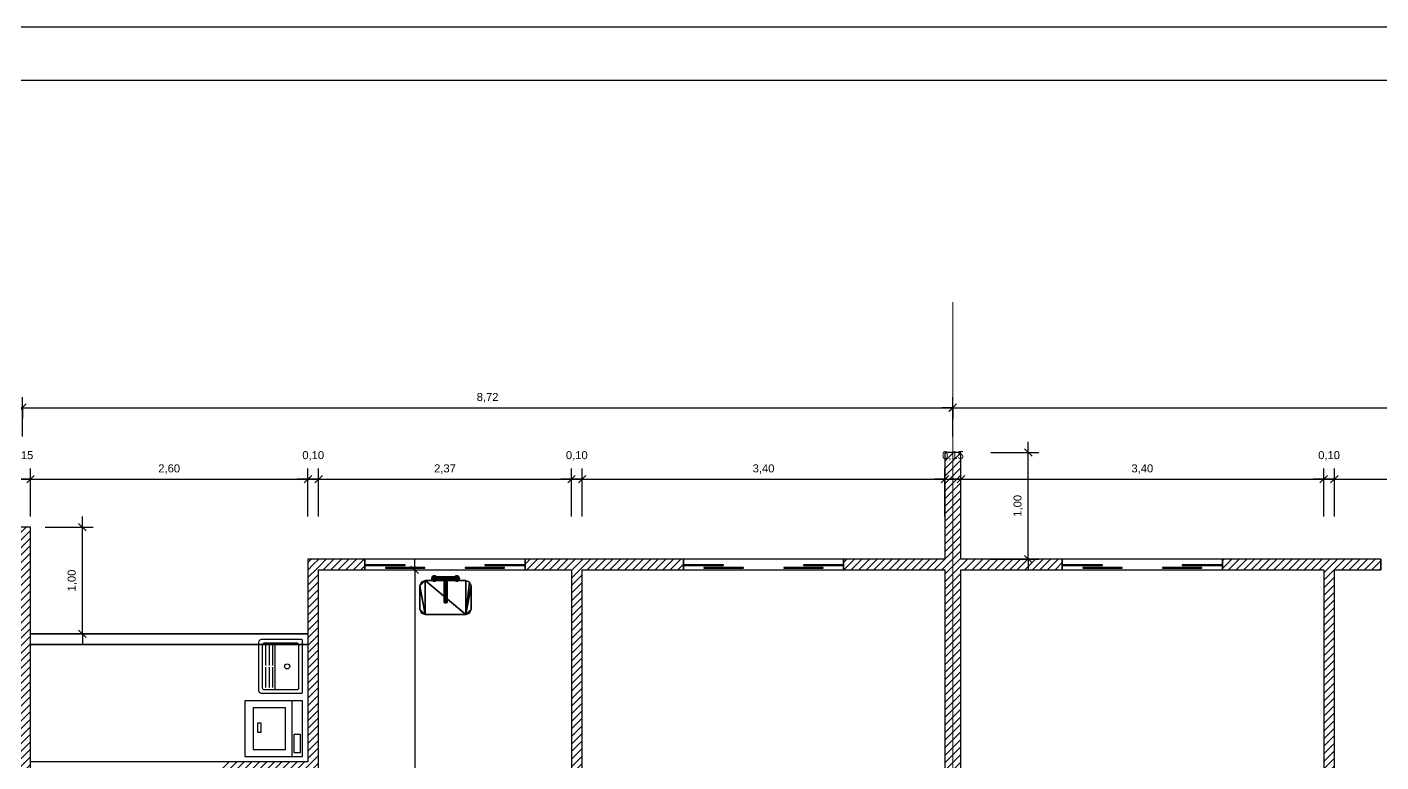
# Model space of a CAD drawing. Header units: metres. Extents: x 49 to 320, y -91 to 27.
# Drawn here: x 282.85 to 295.53, y 7.13 to 14.02 of the extents above; entities that cross this region are included whole.
import ezdxf

# ---------------------------------------------------------------- set-up
doc = ezdxf.new("R2010")
doc.units = ezdxf.units.M
doc.header["$LTSCALE"] = 0.2
for name, color, linetype in [('ARQ-___-___-CTA', 240, 'Continuous'), ('ARQ-___-___-LEG', 3, 'Continuous'), ('ARQ-___-___-VST', 9, 'Continuous'), ('ARQ-ALV', 6, 'Continuous'), ('ARQ-ALV-___-HTC', 13, 'Continuous'), ('ARQ-CXO', 2, 'Continuous'), ('ARQ-DVI', 1, 'Continuous'), ('ARQ-EQP', 24, 'Continuous'), ('ARQ-EQP-___-INT', 7, 'Continuous'), ('ARQ-PIS', 2, 'Continuous')]:
    doc.layers.add(name, color=color, linetype=linetype)
doc.styles.add('REGUA60', font='arial.ttf')
doc.dimstyles.new('Active3D', dxfattribs={"dimtxt": 1.5, "dimasz": 0.01, "dimexe": 2, "dimexo": 3, "dimgap": 0.98, "dimtad": 1, "dimlfac": -1, "dimrnd": 0.005, "dimzin": 0, "dimtxsty": 'REGUA60', "dimblk": 'COTATR', "dimcen": 4, "dimdle": 4, "dimclrt": 2, "dimadec": 0, "dimazin": 0, "dimtfac": 1, "dimtmove": 2, "dimatfit": 2, "dimfxl": 1, "dimarcsym": 0})
pattern_1 = [(45, (316.507574, -5.15138), (-0.03535534, 0.03535534), [])]

# ---------------------------------------------------------------- blocks, each defined once
blk = doc.blocks.new('EQLAV1_2')
at = {"color": 0}
blk.add_lwpolyline([(30.8, -10), (-30.8, -10), (-30.8, -73.5), (30.8, -73.5)], close=True, dxfattribs=at)
at = {"layer": 'ARQ-EQP-___-INT'}
blk.add_line((30.8, -21.3), (-30.8, -21.3), dxfattribs=at)
for points in [[(6.4, -19.6), (26.4, -19.6), (26.4, -12.1), (6.4, -12.1)], [(22.9, -64.6), (22.9, -28.8), (-23, -28.8), (-23, -64.6)], [(4, -59.7), (4, -55.7), (-6, -55.7), (-6, -59.7)]]:
    blk.add_lwpolyline(points, close=True, dxfattribs=at)
blk = doc.blocks.new('SAT13S_2')
at = {"layer": 'ARQ-EQP', "color": 0, "linetype": 'ByBlock'}
blk.add_lwpolyline([(-26.5, -48.5), (26.5, -48.5, 0.414214), (29.5, -45.5), (29.5, -1, 0.414214), (28.5, 0), (-28.5, 0, 0.414214), (-29.5, -1), (-29.5, -45.5, 0.414214)], format="xyb", close=True, dxfattribs=at)
at = {"layer": 'ARQ-EQP-___-INT'}
for points in [[(25.5, -27.7), (25.5, -6, 0.414214), (23.5, -4), (-23.5, -4, 0.414214), (-25.5, -6), (-25.5, -27.7)], [(-25.5, -27.8), (-25.5, -29.7, 0.414214), (-24.5, -30.6), (-23.2, -30.6), (23.1, -30.6), (24.5, -30.6, 0.414214), (25.5, -29.7), (25.5, -27.8)], [(-25.5, -30.5), (-25.5, -42.5, 0.414214), (-23.5, -44.5)], [(-23.5, -44.5), (23.5, -44.5, 0.414214), (25.5, -42.5), (25.5, -30.5, 0.414214)], [(-23.2, -33), (-0.9, -33, 0.414214)], [(-23.2, -37), (-0.9, -37, 0.414214)], [(-23.2, -41), (-0.9, -41, 0.414214)], [(0.8, -33), (23.1, -33, 0.414214)], [(0.8, -37), (23.1, -37, 0.414214)], [(0.8, -41), (23.1, -41, 0.414214)]]:
    blk.add_lwpolyline(points, format="xyb", dxfattribs=at)
blk.add_circle((0, -17), 2.8, dxfattribs=at)
blk = doc.blocks.new('MCCUB1_3')
at = {"color": 254}
mesh = blk.add_polyface(dxfattribs=at)
corners = [(-24, -37, 70), (-22.5, -40.5, 70), (-19, -42, 70), (-24, -15, 70), (-22.5, -11.5, 70), (-19, -10, 70), (19, -10, 70), (19, -42, 70), (24, -15, 70), (24, -37, 70), (22.5, -40.5, 70), (22.5, -11.5, 70), (-24, -37, 85), (-22.5, -40.5, 85), (-19, -42, 85), (19, -42, 85), (22.5, -40.5, 85), (24, -37, 85), (24, -15, 85), (22.5, -11.5, 85), (19, -10, 85), (-19, -10, 85), (-22.5, -11.5, 85), (-24, -15, 85)]
mesh.append_faces([[corners[k] for k in face] for face in [(9, 7, 10), (6, 8, 11)]], dxfattribs={"vtx0": -1, "color": 254})
mesh.append_faces([[corners[k] for k in face] for face in [(0, 2, 3), (3, 2, 4), (4, 2, 5), (5, 2, 6), (8, 7, 9)]], dxfattribs={"vtx0": -1, "vtx1": -1, "color": 254})
mesh.append_faces([[corners[k] for k in face] for face in [(6, 7, 8)]], dxfattribs={"vtx0": -1, "vtx1": -1, "vtx2": -1, "color": 254})
mesh.append_faces([[corners[k] for k in face] for face in [(6, 2, 7)]], dxfattribs={"vtx0": -1, "vtx2": -1, "color": 254})
mesh.append_faces([[corners[k] for k in face] for face in [(12, 13, 0), (13, 14, 1), (14, 15, 2), (15, 16, 7), (16, 17, 10), (17, 18, 9), (18, 19, 8), (19, 20, 11), (20, 21, 6), (21, 22, 5), (22, 23, 4), (23, 12, 3)]], dxfattribs={"vtx1": -1, "color": 254})
mesh.append_faces([[corners[k] for k in face] for face in [(0, 1, 2), (13, 1, 0), (14, 2, 1), (15, 7, 2), (16, 10, 7), (17, 9, 10), (18, 8, 9), (19, 11, 8), (20, 6, 11), (21, 5, 6), (22, 4, 5), (23, 3, 4), (12, 0, 3)]], dxfattribs={"vtx2": -1, "color": 254})
mesh = blk.add_polyface(dxfattribs=at)
corners = [(-1.4, -30.5, 100.3), (-1.4, -30.5, 95.5), (-0.1, -31.3, 95.5), (-0.1, -31.3, 100.6), (-1.4, -29, 99.7), (-1.4, -29, 95.5), (-0.1, -28.3, 99.4), (-0.1, -28.3, 95.5), (1.2, -29, 99.7), (1.2, -29, 95.5), (1.2, -30.5, 100.3), (1.2, -30.5, 95.5), (-1.4, -27.2, 103.6), (-0.1, -27.5, 104.3), (-1.4, -26.6, 102.1), (-0.1, -26.3, 101.3), (1.2, -26.6, 102.1), (1.2, -27.2, 103.6), (-1.4, -10.6, 103.6), (-0.1, -10.3, 104.3), (-1.4, -11.2, 102.1), (-0.1, -11.5, 101.3), (1.2, -11.2, 102.1), (1.2, -10.6, 103.6), (-1.4, -7.6, 100.5), (-0.1, -7, 101), (-1.4, -8.6, 99.5), (-0.1, -9.2, 98.9), (1.2, -8.6, 99.5), (1.2, -7.6, 100.5), (-12.1, -6.6, 100), (-12.1, -7.3, 101.3), (11.9, -7.3, 101.3), (11.9, -6.6, 100), (-12.1, -7.4, 98.7), (11.9, -7.4, 98.7), (-12.1, -8.9, 98.7), (11.9, -8.9, 98.7), (-12.1, -9.6, 100), (11.9, -9.6, 100), (-12.1, -8.8, 101.3), (11.9, -8.8, 101.3), (12.5, -6.6, 106.9), (11.2, -5.7, 106.9), (9.7, -5.7, 106.9), (8.4, -6.6, 106.9), (7.9, -8.1, 106.9), (8.4, -9.6, 106.9), (9.6, -10.5, 106.9), (12.4, -9.6, 106.9), (11.2, -10.5, 106.9), (12.9, -8.1, 106.9), (12.5, -6.6, 101.9), (11.2, -5.7, 101.9), (9.7, -5.7, 101.9), (8.4, -6.6, 101.9), (7.9, -8.1, 101.9), (8.4, -9.6, 101.9), (9.6, -10.5, 101.9), (11.2, -10.5, 101.9), (12.4, -9.6, 101.9), (12.9, -8.1, 101.9), (-8.1, -8.1, 101.9), (-8.5, -6.6, 101.9), (-8.5, -6.6, 106.9), (-8.1, -8.1, 106.9), (-8.6, -9.6, 101.9), (-8.6, -9.6, 106.9), (-9.8, -10.5, 101.9), (-9.8, -10.5, 106.9), (-11.4, -10.5, 101.9), (-11.4, -10.5, 106.9), (-12.6, -9.6, 101.9), (-12.6, -9.6, 106.9), (-13.1, -8.1, 101.9), (-13.1, -8.1, 106.9), (-12.6, -6.6, 101.9), (-12.6, -6.6, 106.9), (-11.3, -5.7, 101.9), (-11.3, -5.7, 106.9), (-9.8, -5.7, 101.9), (-9.8, -5.7, 106.9)]
mesh.append_faces([[corners[k] for k in face] for face in [(30, 31, 32, 33), (34, 30, 33, 35), (36, 34, 35, 37), (38, 36, 37, 39), (40, 38, 39, 41), (31, 40, 41, 32), (52, 53, 43, 42), (53, 54, 44, 43), (54, 55, 45, 44), (55, 56, 46, 45), (56, 57, 47, 46), (57, 58, 48, 47), (58, 59, 50, 48), (59, 60, 49, 50), (60, 61, 51, 49), (61, 52, 42, 51), (62, 63, 64, 65), (66, 62, 65, 67), (68, 66, 67, 69), (70, 68, 69, 71), (72, 70, 71, 73), (74, 72, 73, 75), (76, 74, 75, 77), (78, 76, 77, 79), (80, 78, 79, 81), (63, 80, 81, 64)]], dxfattribs={"color": 254})
mesh.append_faces([[corners[k] for k in face] for face in [(32, 37, 35, 33), (49, 48, 50), (42, 49, 51), (64, 67, 65), (67, 71, 69)]], dxfattribs={"vtx0": -1, "color": 254})
mesh.append_faces([[corners[k] for k in face] for face in [(32, 39, 37), (42, 44, 45), (42, 45, 46), (42, 46, 47), (42, 47, 48), (64, 73, 71), (64, 75, 73), (64, 77, 75), (64, 79, 77)]], dxfattribs={"vtx0": -1, "vtx2": -1, "color": 254})
mesh.append_faces([[corners[k] for k in face] for face in [(24, 18, 19, 25), (26, 20, 18, 24), (27, 21, 20, 26), (28, 22, 21, 27), (29, 23, 22, 28), (25, 19, 23, 29)]], dxfattribs={"vtx1": -1, "color": 254})
mesh.append_faces([[corners[k] for k in face] for face in [(36, 38, 31)]], dxfattribs={"vtx1": -1, "vtx2": -1, "color": 254})
mesh.append_faces([[corners[k] for k in face] for face in [(12, 0, 3, 13), (14, 4, 0, 12), (15, 6, 4, 14), (16, 8, 6, 15), (17, 10, 8, 16), (13, 3, 10, 17), (18, 12, 13, 19), (20, 14, 12, 18), (21, 15, 14, 20), (22, 16, 15, 21), (23, 17, 16, 22), (19, 13, 17, 23)]], dxfattribs={"vtx1": -1, "vtx3": -1, "color": 254})
mesh.append_faces([[corners[k] for k in face] for face in [(32, 41, 39), (30, 34, 36, 31), (38, 40, 31), (42, 43, 44), (64, 81, 79)]], dxfattribs={"vtx2": -1, "color": 254})
mesh.append_faces([[corners[k] for k in face] for face in [(0, 1, 2, 3), (4, 5, 1, 0), (6, 7, 5, 4), (8, 9, 7, 6), (10, 11, 9, 8), (3, 2, 11, 10)]], dxfattribs={"vtx3": -1, "color": 254})
blk = doc.blocks.new('COTATR')
at = {"color": 6}
blk.add_line((-71, -71), (71, 71), dxfattribs=at)
at = {"color": 0, "linetype": 'ByBlock'}
blk.add_line((0, 0), (200, 0), dxfattribs=at)
blk = doc.blocks.new('*D704')
at = {"layer": 'ARQ-___-___-CTA', "color": 0, "lineweight": -2, "transparency": 16777216}
for p, q in [((282.729, 9.785), (282.878, 9.785)), ((282.879, 9.435), (282.879, 9.885))]:
    blk.add_line(p, q, dxfattribs=at)
at = {"layer": 'Defpoints', "color": 0, "transparency": 16777216}
for p in [(282.879, 9.785), (282.729, 9.285), (282.879, 9.285)]:
    blk.add_point(p, dxfattribs=at)
at = {"layer": 'ARQ-___-___-CTA', "color": 0, "lineweight": -2, "transparency": 16777216, "xscale": 0.0005, "yscale": 0.0005, "zscale": 0.0005, "rotation": 180}
blk.add_blockref('COTATR', (282.729, 9.785), dxfattribs=at)
at = {"layer": 'ARQ-___-___-CTA', "color": 0, "lineweight": -2, "transparency": 16777216, "xscale": 0.0005, "yscale": 0.0005, "zscale": 0.0005}
blk.add_blockref('COTATR', (282.879, 9.785), dxfattribs=at)
at = {"layer": 'ARQ-___-___-CTA', "color": 2, "transparency": 16777216, "insert": (282.804, 10.003), "char_height": 0.075, "attachment_point": 5, "style": 'REGUA60'}
blk.add_mtext('0,15', dxfattribs=at)
blk = doc.blocks.new('*D705')
at = {"layer": 'ARQ-___-___-CTA', "color": 0, "lineweight": -2, "transparency": 16777216}
for p, q in [((282.879, 9.785), (285.478, 9.785)), ((285.479, 9.435), (285.479, 9.885))]:
    blk.add_line(p, q, dxfattribs=at)
at = {"layer": 'Defpoints', "color": 0, "transparency": 16777216}
for p in [(285.479, 9.785), (282.879, 9.285), (285.479, 9.285)]:
    blk.add_point(p, dxfattribs=at)
at = {"layer": 'ARQ-___-___-CTA', "color": 0, "lineweight": -2, "transparency": 16777216, "xscale": 0.0005, "yscale": 0.0005, "zscale": 0.0005, "rotation": 180}
blk.add_blockref('COTATR', (282.879, 9.785), dxfattribs=at)
at = {"layer": 'ARQ-___-___-CTA', "color": 0, "lineweight": -2, "transparency": 16777216, "xscale": 0.0005, "yscale": 0.0005, "zscale": 0.0005}
blk.add_blockref('COTATR', (285.479, 9.785), dxfattribs=at)
at = {"layer": 'ARQ-___-___-CTA', "color": 2, "transparency": 16777216, "insert": (284.179, 9.879), "char_height": 0.075, "attachment_point": 5, "style": 'REGUA60'}
blk.add_mtext('2,60', dxfattribs=at)
blk = doc.blocks.new('*D706')
at = {"layer": 'ARQ-___-___-CTA', "color": 0, "lineweight": -2, "transparency": 16777216}
for p, q in [((285.479, 9.785), (285.578, 9.785)), ((285.579, 9.435), (285.579, 9.885))]:
    blk.add_line(p, q, dxfattribs=at)
at = {"layer": 'Defpoints', "color": 0, "transparency": 16777216}
for p in [(285.579, 9.785), (285.479, 9.285), (285.579, 9.285)]:
    blk.add_point(p, dxfattribs=at)
at = {"layer": 'ARQ-___-___-CTA', "color": 0, "lineweight": -2, "transparency": 16777216, "xscale": 0.0005, "yscale": 0.0005, "zscale": 0.0005, "rotation": 180}
blk.add_blockref('COTATR', (285.479, 9.785), dxfattribs=at)
at = {"layer": 'ARQ-___-___-CTA', "color": 0, "lineweight": -2, "transparency": 16777216, "xscale": 0.0005, "yscale": 0.0005, "zscale": 0.0005}
blk.add_blockref('COTATR', (285.579, 9.785), dxfattribs=at)
at = {"layer": 'ARQ-___-___-CTA', "color": 2, "transparency": 16777216, "insert": (285.529, 10.003), "char_height": 0.075, "attachment_point": 5, "style": 'REGUA60'}
blk.add_mtext('0,10', dxfattribs=at)
blk = doc.blocks.new('*D707')
at = {"layer": 'ARQ-___-___-CTA', "color": 0, "lineweight": -2, "transparency": 16777216}
for p, q in [((285.579, 9.785), (287.948, 9.785)), ((287.949, 9.435), (287.949, 9.885))]:
    blk.add_line(p, q, dxfattribs=at)
at = {"layer": 'Defpoints', "color": 0, "transparency": 16777216}
for p in [(287.949, 9.785), (285.579, 9.285), (287.949, 9.285)]:
    blk.add_point(p, dxfattribs=at)
at = {"layer": 'ARQ-___-___-CTA', "color": 0, "lineweight": -2, "transparency": 16777216, "xscale": 0.0005, "yscale": 0.0005, "zscale": 0.0005, "rotation": 180}
blk.add_blockref('COTATR', (285.579, 9.785), dxfattribs=at)
at = {"layer": 'ARQ-___-___-CTA', "color": 0, "lineweight": -2, "transparency": 16777216, "xscale": 0.0005, "yscale": 0.0005, "zscale": 0.0005}
blk.add_blockref('COTATR', (287.949, 9.785), dxfattribs=at)
at = {"layer": 'ARQ-___-___-CTA', "color": 2, "transparency": 16777216, "insert": (286.764, 9.879), "char_height": 0.075, "attachment_point": 5, "style": 'REGUA60'}
blk.add_mtext('2,37', dxfattribs=at)
blk = doc.blocks.new('*D708')
at = {"layer": 'ARQ-___-___-CTA', "color": 0, "lineweight": -2, "transparency": 16777216}
for p, q in [((287.949, 9.785), (288.048, 9.785)), ((288.049, 9.435), (288.049, 9.885))]:
    blk.add_line(p, q, dxfattribs=at)
at = {"layer": 'Defpoints', "color": 0, "transparency": 16777216}
for p in [(288.049, 9.785), (287.949, 9.285), (288.049, 9.285)]:
    blk.add_point(p, dxfattribs=at)
at = {"layer": 'ARQ-___-___-CTA', "color": 0, "lineweight": -2, "transparency": 16777216, "xscale": 0.0005, "yscale": 0.0005, "zscale": 0.0005, "rotation": 180}
blk.add_blockref('COTATR', (287.949, 9.785), dxfattribs=at)
at = {"layer": 'ARQ-___-___-CTA', "color": 0, "lineweight": -2, "transparency": 16777216, "xscale": 0.0005, "yscale": 0.0005, "zscale": 0.0005}
blk.add_blockref('COTATR', (288.049, 9.785), dxfattribs=at)
at = {"layer": 'ARQ-___-___-CTA', "color": 2, "transparency": 16777216, "insert": (287.999, 10.003), "char_height": 0.075, "attachment_point": 5, "style": 'REGUA60'}
blk.add_mtext('0,10', dxfattribs=at)
blk = doc.blocks.new('*D709')
at = {"layer": 'ARQ-___-___-CTA', "color": 0, "lineweight": -2, "transparency": 16777216}
for p, q in [((288.049, 9.785), (291.448, 9.785)), ((291.449, 9.435), (291.449, 9.885))]:
    blk.add_line(p, q, dxfattribs=at)
at = {"layer": 'Defpoints', "color": 0, "transparency": 16777216}
for p in [(291.449, 9.785), (288.049, 9.285), (291.449, 9.285)]:
    blk.add_point(p, dxfattribs=at)
at = {"layer": 'ARQ-___-___-CTA', "color": 0, "lineweight": -2, "transparency": 16777216, "xscale": 0.0005, "yscale": 0.0005, "zscale": 0.0005, "rotation": 180}
blk.add_blockref('COTATR', (288.049, 9.785), dxfattribs=at)
at = {"layer": 'ARQ-___-___-CTA', "color": 0, "lineweight": -2, "transparency": 16777216, "xscale": 0.0005, "yscale": 0.0005, "zscale": 0.0005}
blk.add_blockref('COTATR', (291.449, 9.785), dxfattribs=at)
at = {"layer": 'ARQ-___-___-CTA', "color": 2, "transparency": 16777216, "insert": (289.749, 9.879), "char_height": 0.075, "attachment_point": 5, "style": 'REGUA60'}
blk.add_mtext('3,40', dxfattribs=at)
blk = doc.blocks.new('*D710')
at = {"layer": 'ARQ-___-___-CTA', "color": 0, "lineweight": -2, "transparency": 16777216}
for p, q in [((291.449, 9.785), (291.598, 9.785)), ((291.599, 9.435), (291.599, 9.885))]:
    blk.add_line(p, q, dxfattribs=at)
at = {"layer": 'Defpoints', "color": 0, "transparency": 16777216}
for p in [(291.599, 9.785), (291.449, 9.285), (291.599, 9.285)]:
    blk.add_point(p, dxfattribs=at)
at = {"layer": 'ARQ-___-___-CTA', "color": 0, "lineweight": -2, "transparency": 16777216, "xscale": 0.0005, "yscale": 0.0005, "zscale": 0.0005, "rotation": 180}
blk.add_blockref('COTATR', (291.449, 9.785), dxfattribs=at)
at = {"layer": 'ARQ-___-___-CTA', "color": 0, "lineweight": -2, "transparency": 16777216, "xscale": 0.0005, "yscale": 0.0005, "zscale": 0.0005}
blk.add_blockref('COTATR', (291.599, 9.785), dxfattribs=at)
at = {"layer": 'ARQ-___-___-CTA', "color": 2, "transparency": 16777216, "insert": (291.524, 10.003), "char_height": 0.075, "attachment_point": 5, "style": 'REGUA60'}
blk.add_mtext('0,15', dxfattribs=at)
blk = doc.blocks.new('*D711')
at = {"layer": 'ARQ-___-___-CTA', "color": 0, "lineweight": -2, "transparency": 16777216}
for p, q in [((291.599, 9.785), (294.998, 9.785)), ((294.999, 9.435), (294.999, 9.885))]:
    blk.add_line(p, q, dxfattribs=at)
at = {"layer": 'Defpoints', "color": 0, "transparency": 16777216}
for p in [(294.999, 9.785), (291.599, 9.285), (294.999, 9.285)]:
    blk.add_point(p, dxfattribs=at)
at = {"layer": 'ARQ-___-___-CTA', "color": 0, "lineweight": -2, "transparency": 16777216, "xscale": 0.0005, "yscale": 0.0005, "zscale": 0.0005, "rotation": 180}
blk.add_blockref('COTATR', (291.599, 9.785), dxfattribs=at)
at = {"layer": 'ARQ-___-___-CTA', "color": 0, "lineweight": -2, "transparency": 16777216, "xscale": 0.0005, "yscale": 0.0005, "zscale": 0.0005}
blk.add_blockref('COTATR', (294.999, 9.785), dxfattribs=at)
at = {"layer": 'ARQ-___-___-CTA', "color": 2, "transparency": 16777216, "insert": (293.299, 9.879), "char_height": 0.075, "attachment_point": 5, "style": 'REGUA60'}
blk.add_mtext('3,40', dxfattribs=at)
blk = doc.blocks.new('*D712')
at = {"layer": 'ARQ-___-___-CTA', "color": 0, "lineweight": -2, "transparency": 16777216}
for p, q in [((294.999, 9.785), (295.098, 9.785)), ((295.099, 9.435), (295.099, 9.885))]:
    blk.add_line(p, q, dxfattribs=at)
at = {"layer": 'Defpoints', "color": 0, "transparency": 16777216}
for p in [(295.099, 9.785), (294.999, 9.285), (295.099, 9.285)]:
    blk.add_point(p, dxfattribs=at)
at = {"layer": 'ARQ-___-___-CTA', "color": 0, "lineweight": -2, "transparency": 16777216, "xscale": 0.0005, "yscale": 0.0005, "zscale": 0.0005, "rotation": 180}
blk.add_blockref('COTATR', (294.999, 9.785), dxfattribs=at)
at = {"layer": 'ARQ-___-___-CTA', "color": 0, "lineweight": -2, "transparency": 16777216, "xscale": 0.0005, "yscale": 0.0005, "zscale": 0.0005}
blk.add_blockref('COTATR', (295.099, 9.785), dxfattribs=at)
at = {"layer": 'ARQ-___-___-CTA', "color": 2, "transparency": 16777216, "insert": (295.049, 10.003), "char_height": 0.075, "attachment_point": 5, "style": 'REGUA60'}
blk.add_mtext('0,10', dxfattribs=at)
blk = doc.blocks.new('*D713')
at = {"layer": 'ARQ-___-___-CTA', "color": 0, "lineweight": -2, "transparency": 16777216}
for p, q in [((295.099, 9.785), (297.468, 9.785)), ((297.469, 9.435), (297.469, 9.885))]:
    blk.add_line(p, q, dxfattribs=at)
at = {"layer": 'Defpoints', "color": 0, "transparency": 16777216}
for p in [(297.469, 9.785), (295.099, 9.285), (297.469, 9.285)]:
    blk.add_point(p, dxfattribs=at)
at = {"layer": 'ARQ-___-___-CTA', "color": 0, "lineweight": -2, "transparency": 16777216, "xscale": 0.0005, "yscale": 0.0005, "zscale": 0.0005, "rotation": 180}
blk.add_blockref('COTATR', (295.099, 9.785), dxfattribs=at)
at = {"layer": 'ARQ-___-___-CTA', "color": 0, "lineweight": -2, "transparency": 16777216, "xscale": 0.0005, "yscale": 0.0005, "zscale": 0.0005}
blk.add_blockref('COTATR', (297.469, 9.785), dxfattribs=at)
at = {"layer": 'ARQ-___-___-CTA', "color": 2, "transparency": 16777216, "insert": (296.284, 9.879), "char_height": 0.075, "attachment_point": 5, "style": 'REGUA60'}
blk.add_mtext('2,37', dxfattribs=at)
blk = doc.blocks.new('*D751')
at = {"layer": 'ARQ-___-___-CTA', "color": 0, "lineweight": -2, "transparency": 16777216}
for p, q in [((291.88, 10.035), (292.33, 10.035)), ((292.23, 9.035), (292.23, 10.034)), ((291.88, 9.035), (292.33, 9.035))]:
    blk.add_line(p, q, dxfattribs=at)
at = {"layer": 'Defpoints', "color": 0, "transparency": 16777216}
for p in [(291.73, 10.035), (292.23, 10.035), (291.73, 9.035)]:
    blk.add_point(p, dxfattribs=at)
at = {"layer": 'ARQ-___-___-CTA', "color": 0, "lineweight": -2, "transparency": 16777216, "xscale": 0.0005, "yscale": 0.0005, "zscale": 0.0005}
for p, rotation in [((292.23, 10.035), 90), ((292.23, 9.035), 270)]:
    blk.add_blockref('COTATR', p, dxfattribs=dict(at, rotation=rotation))
at = {"layer": 'ARQ-___-___-CTA', "color": 2, "transparency": 16777216, "insert": (292.136, 9.535), "char_height": 0.075, "attachment_point": 5, "rotation": 90, "style": 'REGUA60'}
blk.add_mtext('1,00', dxfattribs=at)
blk = doc.blocks.new('*D754')
at = {"layer": 'ARQ-___-___-CTA', "color": 0, "lineweight": -2, "transparency": 16777216}
for p, q in [((283.016, 9.335), (283.466, 9.335)), ((283.366, 8.335), (283.366, 9.334)), ((283.016, 8.335), (283.466, 8.335))]:
    blk.add_line(p, q, dxfattribs=at)
at = {"layer": 'Defpoints', "color": 0, "transparency": 16777216}
for p in [(282.866, 9.335), (283.366, 9.335), (282.866, 8.335)]:
    blk.add_point(p, dxfattribs=at)
at = {"layer": 'ARQ-___-___-CTA', "color": 0, "lineweight": -2, "transparency": 16777216, "xscale": 0.0005, "yscale": 0.0005, "zscale": 0.0005}
for p, rotation in [((283.366, 9.335), 90), ((283.366, 8.335), 270)]:
    blk.add_blockref('COTATR', p, dxfattribs=dict(at, rotation=rotation))
at = {"layer": 'ARQ-___-___-CTA', "color": 2, "transparency": 16777216, "insert": (283.272, 8.835), "char_height": 0.075, "attachment_point": 5, "rotation": 90, "style": 'REGUA60'}
blk.add_mtext('1,00', dxfattribs=at)
blk = doc.blocks.new('*D755')
at = {"layer": 'ARQ-___-___-CTA', "color": 0, "lineweight": -2, "transparency": 16777216}
for p, q in [((286.13, 8.935), (286.58, 8.935)), ((286.48, 8.934), (286.48, 6.08)), ((286.48, 2.135), (286.48, 5.787)), ((286.13, 2.135), (286.58, 2.135))]:
    blk.add_line(p, q, dxfattribs=at)
at = {"layer": 'Defpoints', "color": 0, "transparency": 16777216}
for p in [(285.98, 8.935), (286.48, 8.935), (285.98, 2.135)]:
    blk.add_point(p, dxfattribs=at)
at = {"layer": 'ARQ-___-___-CTA', "color": 0, "lineweight": -2, "transparency": 16777216, "xscale": 0.0005, "yscale": 0.0005, "zscale": 0.0005}
for p, rotation in [((286.48, 8.935), 90), ((286.48, 2.135), 270)]:
    blk.add_blockref('COTATR', p, dxfattribs=dict(at, rotation=rotation))
at = {"layer": 'ARQ-___-___-CTA', "color": 2, "transparency": 16777216, "insert": (286.48, 5.934), "char_height": 0.075, "attachment_point": 5, "rotation": 90, "style": 'REGUA60'}
blk.add_mtext('6,80', dxfattribs=at)
blk = doc.blocks.new('*D761')
at = {"layer": 'ARQ-___-___-LEG', "color": 0, "lineweight": -2, "transparency": 16777216}
for p, q in [((274.084, 10.185), (274.084, 10.554)), ((274.084, 10.454), (282.803, 10.454)), ((282.804, 10.444), (282.804, 10.354))]:
    blk.add_line(p, q, dxfattribs=at)
at = {"layer": 'Defpoints', "color": 0, "transparency": 16777216}
for p in [(282.804, 10.594), (282.804, 10.454), (274.084, 10.035)]:
    blk.add_point(p, dxfattribs=at)
at = {"layer": 'ARQ-___-___-LEG', "color": 0, "lineweight": -2, "transparency": 16777216, "xscale": 0.0005, "yscale": 0.0005, "zscale": 0.0005, "rotation": 180}
blk.add_blockref('COTATR', (274.084, 10.454), dxfattribs=at)
at = {"layer": 'ARQ-___-___-LEG', "color": 0, "lineweight": -2, "transparency": 16777216, "xscale": 0.0005, "yscale": 0.0005, "zscale": 0.0005}
blk.add_blockref('COTATR', (282.804, 10.454), dxfattribs=at)
at = {"layer": 'ARQ-___-___-LEG', "color": 2, "transparency": 16777216, "insert": (278.444, 10.548), "char_height": 0.075, "attachment_point": 5, "style": 'REGUA60'}
blk.add_mtext('8,72', dxfattribs=at)
blk = doc.blocks.new('*D758')
at = {"layer": 'ARQ-___-___-LEG', "color": 0, "lineweight": -2, "transparency": 16777216}
for p, q in [((282.803, 10.185), (282.803, 10.554)), ((282.803, 10.454), (291.522, 10.454)), ((291.523, 10.444), (291.523, 10.354))]:
    blk.add_line(p, q, dxfattribs=at)
at = {"layer": 'Defpoints', "color": 0, "transparency": 16777216}
for p in [(291.523, 10.594), (291.523, 10.454), (282.803, 10.035)]:
    blk.add_point(p, dxfattribs=at)
at = {"layer": 'ARQ-___-___-LEG', "color": 0, "lineweight": -2, "transparency": 16777216, "xscale": 0.0005, "yscale": 0.0005, "zscale": 0.0005, "rotation": 180}
blk.add_blockref('COTATR', (282.803, 10.454), dxfattribs=at)
at = {"layer": 'ARQ-___-___-LEG', "color": 0, "lineweight": -2, "transparency": 16777216, "xscale": 0.0005, "yscale": 0.0005, "zscale": 0.0005}
blk.add_blockref('COTATR', (291.523, 10.454), dxfattribs=at)
at = {"layer": 'ARQ-___-___-LEG', "color": 2, "transparency": 16777216, "insert": (287.163, 10.548), "char_height": 0.075, "attachment_point": 5, "style": 'REGUA60'}
blk.add_mtext('8,72', dxfattribs=at)
blk = doc.blocks.new('*D759')
at = {"layer": 'ARQ-___-___-LEG', "color": 0, "lineweight": -2, "transparency": 16777216}
for p, q in [((291.522, 10.185), (291.522, 10.554)), ((291.522, 10.454), (300.241, 10.454)), ((300.242, 10.444), (300.242, 10.354))]:
    blk.add_line(p, q, dxfattribs=at)
at = {"layer": 'Defpoints', "color": 0, "transparency": 16777216}
for p in [(300.242, 10.594), (300.242, 10.454), (291.522, 10.035)]:
    blk.add_point(p, dxfattribs=at)
at = {"layer": 'ARQ-___-___-LEG', "color": 0, "lineweight": -2, "transparency": 16777216, "xscale": 0.0005, "yscale": 0.0005, "zscale": 0.0005, "rotation": 180}
blk.add_blockref('COTATR', (291.522, 10.454), dxfattribs=at)
at = {"layer": 'ARQ-___-___-LEG', "color": 0, "lineweight": -2, "transparency": 16777216, "xscale": 0.0005, "yscale": 0.0005, "zscale": 0.0005}
blk.add_blockref('COTATR', (300.242, 10.454), dxfattribs=at)
at = {"layer": 'ARQ-___-___-LEG', "color": 2, "transparency": 16777216, "insert": (295.882, 10.548), "char_height": 0.075, "attachment_point": 5, "style": 'REGUA60'}
blk.add_mtext('8,72', dxfattribs=at)

msp = doc.modelspace()

# ---------------------------------------------------------------- hatches: boundary and pattern name
at = {"layer": 'ARQ-ALV-___-HTC'}
h = msp.add_hatch(dxfattribs=at)
h.set_pattern_fill('_U', color=256, scale=0.05, angle=45, style=0, pattern_type=0)
h.set_pattern_definition(pattern_1)
h.paths.add_polyline_path([(291.599, 1.035), (291.599, 10.035), (291.449, 10.035), (291.449, 1.035)])
h = msp.add_hatch(dxfattribs=at)
h.set_pattern_fill('_U', color=256, scale=0.05, angle=45, style=0, pattern_type=0)
h.set_pattern_definition(pattern_1)
h.paths.add_polyline_path([(282.879, 1.035), (282.879, 9.335), (282.729, 9.335), (282.729, 1.035)])
h = msp.add_hatch(dxfattribs=at)
h.set_pattern_fill('_U', color=256, scale=0.05, angle=45, style=0, pattern_type=0)
h.set_pattern_definition(pattern_1)
h.paths.add_polyline_path([(285.479, 3.115), (285.579, 3.115), (285.579, 6.055), (285.479, 6.055)])
h.paths.add_polyline_path([(285.579, 6.935), (285.579, 8.935), (285.479, 9.035), (285.479, 6.935)])
h.paths.add_polyline_path([(285.479, 2.235), (285.479, 2.035), (285.579, 2.135), (285.579, 2.235)])
h = msp.add_hatch(dxfattribs=at)
h.set_pattern_fill('_U', color=256, scale=0.05, angle=45, style=0, pattern_type=0)
h.set_pattern_definition(pattern_1)
h.paths.add_polyline_path([(290.499, 8.935), (291.449, 8.935), (291.449, 9.035), (290.499, 9.035)])
h.paths.add_polyline_path([(288.999, 8.935), (288.999, 9.035), (287.514, 9.035), (287.514, 8.935)])
h.paths.add_polyline_path([(286.014, 8.935), (286.014, 9.035), (285.479, 9.035), (285.579, 8.935)])
h = msp.add_hatch(dxfattribs=at)
h.set_pattern_fill('_U', color=256, scale=0.05, angle=45, style=0, pattern_type=0)
h.set_pattern_definition(pattern_1)
h.paths.add_polyline_path([(291.599, 9.035), (291.599, 8.935), (292.549, 8.935), (292.549, 9.035)])
h.paths.add_polyline_path([(297.034, 9.035), (297.034, 8.935), (297.469, 8.935), (297.569, 9.035)])
h.paths.add_polyline_path([(295.534, 9.035), (294.049, 9.035), (294.049, 8.935), (295.534, 8.935)])
h = msp.add_hatch(dxfattribs=at)
h.set_pattern_fill('_U', color=256, scale=0.05, angle=45, style=0, pattern_type=0)
h.set_pattern_definition(pattern_1)
h.paths.add_polyline_path([(288.049, 2.135), (288.049, 5.095), (287.949, 5.095), (287.949, 2.135)])
h.paths.add_polyline_path([(287.949, 8.935), (287.949, 5.975), (288.049, 5.975), (288.049, 8.935)])
h = msp.add_hatch(dxfattribs=at)
h.set_pattern_fill('_U', color=256, scale=0.05, angle=45, style=0, pattern_type=0)
h.set_pattern_definition(pattern_1)
h.paths.add_polyline_path([(294.999, 8.935), (294.999, 5.975), (295.099, 5.975), (295.099, 8.935)])
h.paths.add_polyline_path([(295.099, 2.135), (295.099, 5.095), (294.999, 5.095), (294.999, 2.135)])
h = msp.add_hatch(dxfattribs=at)
h.set_pattern_fill('_U', color=256, scale=0.05, angle=45, style=0, pattern_type=0)
h.set_pattern_definition(pattern_1)
h.paths.add_polyline_path([(285.479, 7.035), (285.479, 7.135), (284.679, 7.135), (284.679, 7.035)])

# ---------------------------------------------------------------- linework, layer by layer
at = {"color": 15}
msp.add_line((320.321, 14.022), (270.99, 14.022), dxfattribs=at)
at = {"color": 0}
msp.add_line((319.821, 13.522), (272.24, 13.522), dxfattribs=at)
at = {"layer": 'ARQ-___-___-LEG', "const_width": 0.01}
for points in [[(291.524, 10.594), (291.524, 11.446)], [(291.524, 10.035), (291.524, 10.594), (291.524, -1.331)]]:
    msp.add_lwpolyline(points, dxfattribs=at)
at = {"layer": 'ARQ-___-___-VST'}
for p, q in [((287.513, 9.035), (286.015, 9.035)), ((290.498, 9.035), (289, 9.035)), ((294.048, 9.035), (292.55, 9.035)), ((286.015, 8.935), (287.513, 8.935)), ((289, 8.935), (290.498, 8.935)), ((292.55, 8.935), (294.048, 8.935))]:
    msp.add_line(p, q, dxfattribs=at)
at = {"layer": 'ARQ-ALV'}
for p, q in [((291.449, 10.035), (291.449, 9.035)), ((291.599, 10.035), (291.449, 10.035)), ((291.599, 9.035), (291.599, 10.035)), ((282.879, 9.335), (282.729, 9.335)), ((282.879, 1.035), (282.879, 9.335)), ((285.479, 9.035), (285.479, 7.135)), ((286.014, 9.035), (285.479, 9.035)), ((286.014, 8.935), (286.014, 9.035)), ((287.514, 9.035), (287.514, 8.935)), ((288.999, 9.035), (287.514, 9.035)), ((288.999, 8.935), (288.999, 9.035)), ((290.499, 9.035), (290.499, 8.935)), ((291.449, 9.035), (290.499, 9.035)), ((292.549, 9.035), (291.599, 9.035)), ((292.549, 8.935), (292.549, 9.035)), ((294.049, 9.035), (294.049, 8.935)), ((295.534, 9.035), (294.049, 9.035)), ((295.534, 8.935), (295.534, 9.035)), ((285.579, 6.935), (285.579, 8.935)), ((285.579, 8.935), (286.014, 8.935)), ((287.514, 8.935), (287.949, 8.935)), ((287.949, 8.935), (287.949, 5.975)), ((288.049, 6.285), (288.049, 8.935)), ((288.049, 8.935), (288.999, 8.935)), ((290.499, 8.935), (291.449, 8.935)), ((291.449, 8.935), (291.449, 6.285)), ((291.599, 6.285), (291.599, 8.935)), ((291.599, 8.935), (292.549, 8.935)), ((294.049, 8.935), (294.999, 8.935)), ((294.999, 8.935), (294.999, 6.285)), ((295.099, 5.975), (295.099, 8.935)), ((295.099, 8.935), (295.534, 8.935)), ((285.479, 7.135), (282.879, 7.135))]:
    msp.add_line(p, q, dxfattribs=at)
at = {"layer": 'ARQ-CXO'}
for p, q in [((286.015, 9.035), (286.014, 9.035)), ((286.014, 9.035), (286.014, 8.935)), ((286.015, 8.935), (286.015, 9.035)), ((287.514, 9.035), (287.513, 9.035)), ((287.513, 9.035), (287.513, 8.935)), ((287.514, 8.935), (287.514, 9.035)), ((289, 9.035), (288.999, 9.035)), ((288.999, 9.035), (288.999, 8.935)), ((289, 8.935), (289, 9.035)), ((290.499, 9.035), (290.498, 9.035)), ((290.498, 9.035), (290.498, 8.935)), ((290.499, 8.935), (290.499, 9.035)), ((292.55, 9.035), (292.549, 9.035)), ((292.549, 9.035), (292.549, 8.935)), ((292.55, 8.935), (292.55, 9.035)), ((294.049, 9.035), (294.048, 9.035)), ((294.048, 9.035), (294.048, 8.935)), ((294.049, 8.935), (294.049, 9.035)), ((295.535, 9.035), (295.534, 9.035)), ((295.534, 9.035), (295.534, 8.935)), ((295.535, 8.935), (295.535, 9.035)), ((286.014, 8.935), (286.015, 8.935)), ((287.513, 8.935), (287.514, 8.935)), ((288.999, 8.935), (289, 8.935)), ((290.498, 8.935), (290.499, 8.935)), ((292.549, 8.935), (292.55, 8.935)), ((294.048, 8.935), (294.049, 8.935)), ((295.534, 8.935), (295.535, 8.935))]:
    msp.add_line(p, q, dxfattribs=at)
at = {"layer": 'ARQ-DVI'}
for p, q in [((286.39, 8.982), (286.021, 8.982)), ((286.021, 8.982), (286.021, 8.977)), ((286.021, 8.977), (286.39, 8.977)), ((286.575, 8.957), (286.205, 8.957)), ((286.205, 8.957), (286.205, 8.952)), ((286.205, 8.952), (286.575, 8.952)), ((286.39, 8.977), (286.39, 8.982)), ((286.575, 8.952), (286.575, 8.957)), ((287.322, 8.957), (286.953, 8.957)), ((286.953, 8.957), (286.953, 8.952)), ((286.953, 8.952), (287.322, 8.952)), ((287.507, 8.982), (287.138, 8.982)), ((287.138, 8.982), (287.138, 8.977)), ((287.138, 8.977), (287.507, 8.977)), ((287.322, 8.952), (287.322, 8.957)), ((287.507, 8.977), (287.507, 8.982)), ((289.375, 8.982), (289.006, 8.982)), ((289.006, 8.982), (289.006, 8.977)), ((289.006, 8.977), (289.375, 8.977)), ((289.56, 8.957), (289.19, 8.957)), ((289.19, 8.957), (289.19, 8.952)), ((289.19, 8.952), (289.56, 8.952)), ((289.375, 8.977), (289.375, 8.982)), ((289.56, 8.952), (289.56, 8.957)), ((290.307, 8.957), (289.938, 8.957)), ((289.938, 8.957), (289.938, 8.952)), ((289.938, 8.952), (290.307, 8.952)), ((290.492, 8.982), (290.123, 8.982)), ((290.123, 8.982), (290.123, 8.977)), ((290.123, 8.977), (290.492, 8.977)), ((290.307, 8.952), (290.307, 8.957)), ((290.492, 8.977), (290.492, 8.982)), ((292.925, 8.982), (292.556, 8.982)), ((292.556, 8.982), (292.556, 8.977)), ((292.556, 8.977), (292.925, 8.977)), ((293.11, 8.957), (292.74, 8.957)), ((292.74, 8.957), (292.74, 8.952)), ((292.74, 8.952), (293.11, 8.952)), ((292.925, 8.977), (292.925, 8.982)), ((293.11, 8.952), (293.11, 8.957)), ((293.857, 8.957), (293.488, 8.957)), ((293.488, 8.957), (293.488, 8.952)), ((293.488, 8.952), (293.857, 8.952)), ((294.042, 8.982), (293.673, 8.982)), ((293.673, 8.982), (293.673, 8.977)), ((293.673, 8.977), (294.042, 8.977)), ((293.857, 8.952), (293.857, 8.957)), ((294.042, 8.977), (294.042, 8.982))]:
    msp.add_line(p, q, dxfattribs=at)
at = {"layer": 'ARQ-PIS'}
for p, q in [((282.879, 8.335), (285.479, 8.335)), ((285.479, 8.335), (282.879, 8.335)), ((282.879, 8.235), (285.479, 8.235)), ((285.479, 8.235), (282.879, 8.235))]:
    msp.add_line(p, q, dxfattribs=at)

# ---------------------------------------------------------------- block references
at = {"layer": 'ARQ-___-___-VST', "xscale": -0.01, "yscale": 0.01, "zscale": 0.01}
msp.add_blockref('MCCUB1_3', (286.769, 8.935), dxfattribs=at)
at = {"layer": 'ARQ-___-___-VST', "xscale": 0.0085, "yscale": 0.0085, "zscale": 0.0085, "rotation": 270}
for name, p in [('SAT13S_2', (285.429, 8.03)), ('EQLAV1_2', (285.514, 7.446))]:
    msp.add_blockref(name, p, dxfattribs=at)

# ---------------------------------------------------------------- dimensions: what is measured, and where the dimension line sits
at = {"layer": 'ARQ-___-___-CTA'}
for base, p1, p2, picture, middle in [((282.879, 9.785), (282.729, 9.285), (282.879, 9.285), '*D704', (282.804, 10.003)), ((285.579, 9.785), (285.479, 9.285), (285.579, 9.285), '*D706', (285.529, 10.003)), ((288.049, 9.785), (287.949, 9.285), (288.049, 9.285), '*D708', (287.999, 10.003)), ((291.599, 9.785), (291.449, 9.285), (291.599, 9.285), '*D710', (291.524, 10.003)), ((295.099, 9.785), (294.999, 9.285), (295.099, 9.285), '*D712', (295.049, 10.003)), ((285.479, 9.785), (282.879, 9.285), (285.479, 9.285), '*D705', (284.179, 9.879)), ((287.949, 9.785), (285.579, 9.285), (287.949, 9.285), '*D707', (286.764, 9.879)), ((291.449, 9.785), (288.049, 9.285), (291.449, 9.285), '*D709', (289.749, 9.879)), ((294.999, 9.785), (291.599, 9.285), (294.999, 9.285), '*D711', (293.299, 9.879)), ((297.469, 9.785), (295.099, 9.285), (297.469, 9.285), '*D713', (296.284, 9.879))]:
    dim = msp.add_linear_dim(base=base, p1=p1, p2=p2, dimstyle='Active3D', override={"dimscale": 0.05, "dimse1": 1}, dxfattribs=at)
    dim.commit()
    dim.dimension.update_dxf_attribs({"geometry": picture, "text_midpoint": middle})
for base, p1, p2, picture, middle in [((292.23, 10.035), (291.73, 9.035), (291.73, 10.035), '*D751', (292.136, 9.535)), ((283.366, 9.335), (282.866, 8.335), (282.866, 9.335), '*D754', (283.272, 8.835))]:
    dim = msp.add_linear_dim(base=base, p1=p1, p2=p2, angle=90, dimstyle='Active3D', override={"dimscale": 0.05}, dxfattribs=at)
    dim.commit()
    dim.dimension.update_dxf_attribs({"geometry": picture, "text_midpoint": middle})
dim = msp.add_linear_dim(base=(286.48, 8.935), p1=(285.98, 2.135), p2=(285.98, 8.935), angle=90, dimstyle='Active3D', override={"dimscale": 0.05}, dxfattribs=at)
dim.commit()
dim.dimension.update_dxf_attribs({"geometry": '*D755', "text_midpoint": (286.48, 5.934), "dimtype": 160})
at = {"layer": 'ARQ-___-___-LEG'}
for base, p1, p2, picture, middle in [((282.804, 10.454), (274.084, 10.035), (282.804, 10.594), '*D761', (278.444, 10.548)), ((291.523, 10.454), (282.803, 10.035), (291.523, 10.594), '*D758', (287.163, 10.548)), ((300.242, 10.454), (291.522, 10.035), (300.242, 10.594), '*D759', (295.882, 10.548))]:
    dim = msp.add_linear_dim(base=base, p1=p1, p2=p2, dimstyle='Active3D', override={"dimscale": 0.05}, dxfattribs=at)
    dim.commit()
    dim.dimension.update_dxf_attribs({"geometry": picture, "text_midpoint": middle})

doc.saveas('drawing.dxf')
